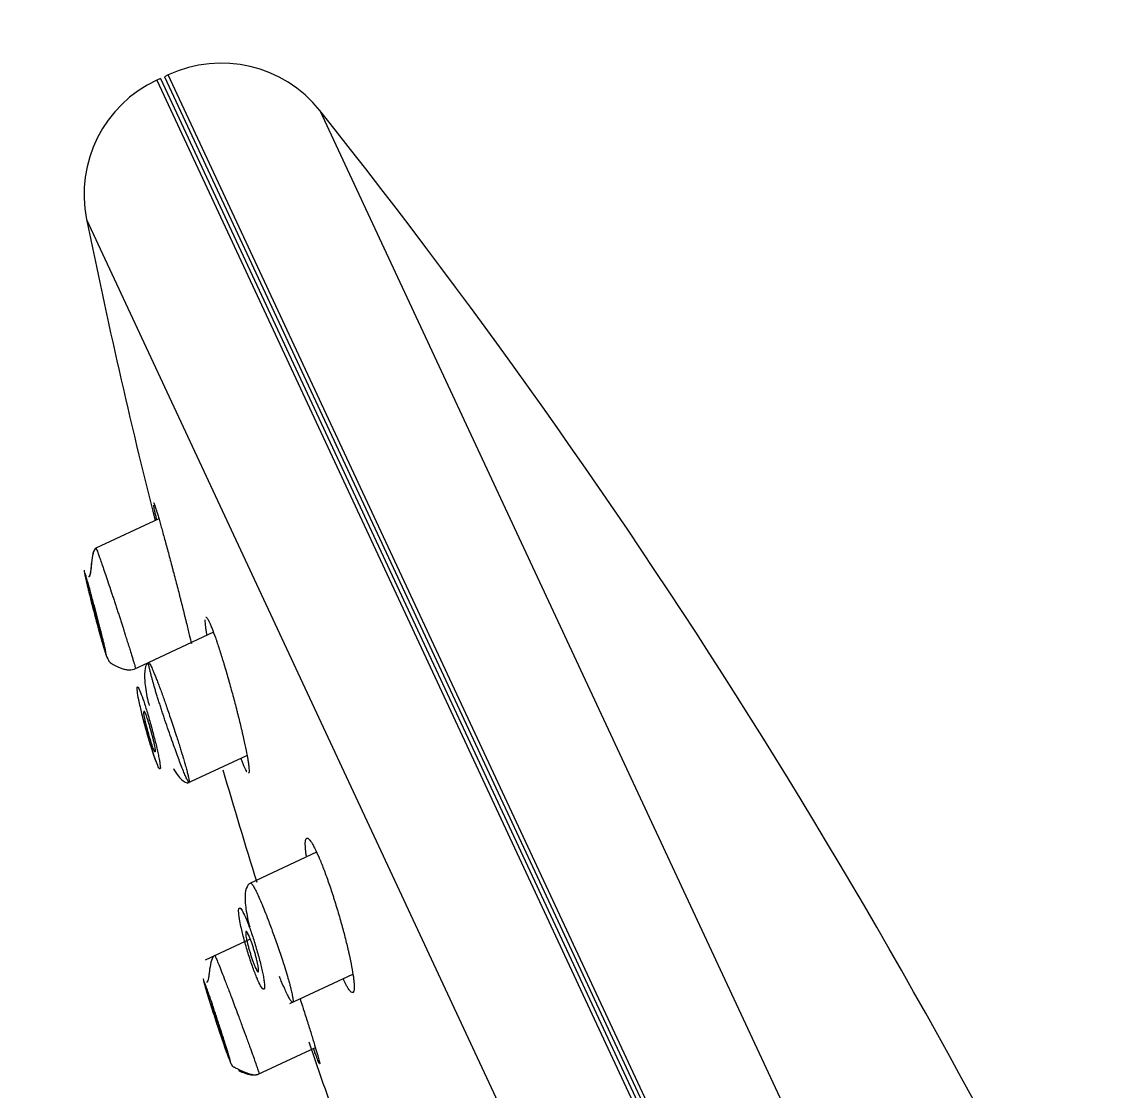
# Model space of a CAD drawing. Header units: millimetres. Extents: x 6110 to 6704, y -2661 to -1821.
# Drawn here: x 6571.03 to 6577.6, y -2162.1 to -2155.72 of the extents above; entities that cross this region are included whole.
import ezdxf

# ---------------------------------------------------------------- set-up
doc = ezdxf.new("R2010")
doc.units = ezdxf.units.MM
doc.header["$LTSCALE"] = 0.1
doc.linetypes.add('HIDDEN2', pattern=[4.7625, 3.175, -1.5875])
doc.layers.add('1', color=4, linetype='HIDDEN2', lineweight=13)
doc.layers.add('DIM', color=3, linetype='Continuous', lineweight=9)

msp = doc.modelspace()

# ---------------------------------------------------------------- hatches: boundary and pattern name
at = {"layer": 'DIM'}
h = msp.add_hatch(dxfattribs=at)
h.set_pattern_fill('ANSI31', color=2)
edge = h.paths.add_edge_path()
edge.add_line((6619.6172, -2595.9805), (6619.6172, -1962.2056))
edge.add_line((6634.6172, -1966.1101), (6619.6172, -1966.1101))
edge.add_line((6634.6172, -2610.9805), (6634.6172, -1966.1101))
edge.add_line((6634.6172, -2610.9805), (6184.4567, -2610.9805))
edge.add_line((6619.6172, -2595.9805), (6184.4567, -2595.9805))
edge.add_line((6184.4567, -2610.9805), (6184.4567, -2595.9805))

# ---------------------------------------------------------------- linework, layer by layer
at = {"layer": '1', "color": 7, "linetype": 'Continuous', "lineweight": -3}
for p, q in [((6571.8551, -2156.0578), (6571.8322, -2156.0685)), ((6571.8551, -2156.0578), (6582.61, -2179.1219)), ((6571.9006, -2156.0366), (6571.8778, -2156.0473)), ((6571.8778, -2156.0473), (6582.6344, -2179.115)), ((6583.2394, -2180.3526), (6571.9006, -2156.0366)), ((6571.8322, -2156.0685), (6582.9228, -2179.8524)), ((6572.8044, -2156.2493), (6583.9407, -2180.131)), ((6571.4142, -2156.8976), (6582.345, -2180.3388)), ((6571.8454, -2158.6829), (6571.47, -2158.8579)), ((6571.47, -2158.8579), (6571.47, -2158.858)), ((6572.1699, -2159.3587), (6571.7846, -2159.5384)), ((6571.6976, -2159.5793), (6571.7833, -2159.5394)), ((6572.0143, -2160.2588), (6572.3702, -2160.0929)), ((6572.7844, -2160.67), (6572.391, -2160.8535)), ((6572.39, -2161.1874), (6572.1207, -2161.313)), ((6572.6262, -2161.5714), (6573.0008, -2161.3967)), ((6572.434, -2161.9944), (6572.7781, -2161.8339))]:
    msp.add_line(p, q, dxfattribs=at)
for centre, radius, start, end in [((6572.2176, -2156.7163), 0.75, 38.51726, 115), ((6572.1492, -2156.7483), 0.75, 115, 191.48274), ((6541.5076, -2181.1593), 40, 25, 38.51726), ((6610.6136, -2148.9346), 40, 191.48274, 194.12135), ((6610.6136, -2148.9346), 40, 196.32572, 197.3279), ((6610.6136, -2148.9346), 40, 198.76179, 199.61316)]:
    msp.add_arc(centre, radius, start, end, dxfattribs=at)
for points, knots in [([(6571.8138, -2158.5873), (6571.814, -2158.5872), (6571.8144, -2158.5875), (6571.8153, -2158.5889), (6571.8157, -2158.5896), (6571.8165, -2158.5914), (6571.817, -2158.5925), (6571.8196, -2158.5989), (6571.8224, -2158.6069), (6571.8268, -2158.6207), (6571.8278, -2158.6236), (6571.8297, -2158.6299), (6571.8308, -2158.6332), (6571.834, -2158.6435), (6571.8385, -2158.6586), (6571.8437, -2158.6762), (6571.8477, -2158.6903), (6571.8491, -2158.6952), (6571.852, -2158.7052), (6571.8535, -2158.7104), (6571.861, -2158.7371), (6571.8675, -2158.7602), (6571.8778, -2158.7975), (6571.8813, -2158.8104), (6571.8867, -2158.8304), (6571.8886, -2158.8372), (6571.8923, -2158.8509), (6571.8941, -2158.8578), (6571.9035, -2158.8926), (6571.9112, -2158.9213), (6571.921, -2158.9584), (6571.923, -2158.9659), (6571.9269, -2158.9809), (6571.9289, -2158.9885), (6571.9349, -2159.0112), (6571.9388, -2159.0263), (6571.9506, -2159.0716), (6571.9584, -2159.1018), (6571.9681, -2159.1394), (6571.97, -2159.1469), (6571.9738, -2159.1618), (6571.9757, -2159.1692), (6571.9813, -2159.1912), (6571.9886, -2159.2199), (6571.9955, -2159.2477), (6572.0006, -2159.2681), (6572.0023, -2159.2749), (6572.0056, -2159.2882), (6572.0073, -2159.2948), (6572.0153, -2159.3274), (6572.0212, -2159.3516), (6572.0266, -2159.3741)], [0, 0, 0, 0, 0.03263, 0.03263, 0.05366, 0.05366, 0.07469, 0.07469, 0.158809, 0.158809, 0.179839, 0.179839, 0.200869, 0.200869, 0.242928, 0.284988, 0.284988, 0.306017, 0.306017, 0.327047, 0.327047, 0.411166, 0.411166, 0.453226, 0.453226, 0.474256, 0.474256, 0.495285, 0.495285, 0.579404, 0.579404, 0.600434, 0.600434, 0.621464, 0.621464, 0.663524, 0.663524, 0.747643, 0.747643, 0.768672, 0.768672, 0.789702, 0.789702, 0.831762, 0.873821, 0.873821, 0.894851, 0.894851, 0.915881, 0.915881, 1, 1, 1, 1]), ([(6571.8318, -2158.6854), (6571.831, -2158.682), (6571.8303, -2158.6787), (6571.8286, -2158.6709), (6571.8276, -2158.6665), (6571.8258, -2158.6581), (6571.8249, -2158.6541), (6571.8224, -2158.6426), (6571.8195, -2158.6286), (6571.8174, -2158.6173), (6571.816, -2158.6098), (6571.8156, -2158.6075), (6571.815, -2158.6042), (6571.8148, -2158.603), (6571.8147, -2158.6019)], [0, 0, 0, 0, 0.087444, 0.087444, 0.207896, 0.207896, 0.328349, 0.328349, 0.569253, 0.810157, 0.810157, 0.930609, 0.930609, 1, 1, 1, 1]), ([(6571.4708, -2158.8576), (6571.4634, -2158.8614), (6571.452, -2158.8806), (6571.4451, -2158.9298), (6571.4406, -2158.972), (6571.438, -2158.9945), (6571.4354, -2159.0094), (6571.4336, -2159.0166), (6571.4321, -2159.0211), (6571.4309, -2159.0237), (6571.4297, -2159.0257), (6571.4279, -2159.0277), (6571.4266, -2159.028), (6571.4257, -2159.028), (6571.4257, -2159.028)], [0, 0, 0, 0, 0.36598, 0.67048, 0.786476, 0.872954, 0.905085, 0.930657, 0.941684, 0.952108, 0.96253, 0.973579, 0.999583, 1, 1, 1, 1]), ([(6571.4708, -2158.8576), (6571.4635, -2158.8614), (6571.4522, -2158.8806), (6571.4455, -2158.9303), (6571.4412, -2158.9728), (6571.4386, -2158.9954), (6571.436, -2159.0104), (6571.4342, -2159.0176), (6571.4327, -2159.0221), (6571.4315, -2159.0248), (6571.4303, -2159.0268), (6571.4284, -2159.0287), (6571.4271, -2159.029), (6571.4263, -2159.029), (6571.4263, -2159.029)], [0, 0, 0, 0, 0.366347, 0.671374, 0.787442, 0.873897, 0.905994, 0.931506, 0.94248, 0.952828, 0.963147, 0.97407, 0.999764, 1, 1, 1, 1]), ([(6571.471, -2158.8577), (6571.4713, -2158.858), (6571.4723, -2158.86), (6571.4756, -2158.8681), (6571.4813, -2158.8835), (6571.4892, -2158.9059), (6571.4995, -2158.9352), (6571.5121, -2158.9715), (6571.5268, -2159.0144), (6571.5434, -2159.0634), (6571.5581, -2159.1073), (6571.5698, -2159.1426), (6571.5782, -2159.168), (6571.5867, -2159.1936), (6571.5952, -2159.2194), (6571.6036, -2159.2451), (6571.612, -2159.2707), (6571.6201, -2159.2961), (6571.6281, -2159.321), (6571.6351, -2159.3433), (6571.6412, -2159.363), (6571.6466, -2159.3801), (6571.6519, -2159.3969), (6571.657, -2159.4132), (6571.662, -2159.429), (6571.6669, -2159.4443), (6571.6715, -2159.459), (6571.6759, -2159.473), (6571.6801, -2159.4864), (6571.684, -2159.499), (6571.6877, -2159.5108), (6571.6899, -2159.5181), (6571.6909, -2159.5216)], [0, 0, 0, 0, 0.036717, 0.087899, 0.140741, 0.195257, 0.251458, 0.309355, 0.368959, 0.430278, 0.493321, 0.521427, 0.549539, 0.577655, 0.605776, 0.633902, 0.662033, 0.690169, 0.718311, 0.746458, 0.767078, 0.78779, 0.808593, 0.829488, 0.850475, 0.871555, 0.892728, 0.913994, 0.935354, 0.956808, 0.978357, 1, 1, 1, 1]), ([(6571.4005, -2158.9889), (6571.4002, -2158.989), (6571.3995, -2158.9913), (6571.4019, -2159.0067), (6571.409, -2159.0399), (6571.4174, -2159.0762), (6571.4284, -2159.1213), (6571.4383, -2159.1611), (6571.4446, -2159.1857), (6571.4463, -2159.1922)], [0, 0, 0, 0, 0.076488, 0.331933, 0.476914, 0.629744, 0.786357, 0.944184, 1, 1, 1, 1]), ([(6571.5252, -2159.4573), (6571.5239, -2159.4516), (6571.521, -2159.4391), (6571.5157, -2159.4168), (6571.5096, -2159.3918), (6571.5029, -2159.3645), (6571.4955, -2159.3353), (6571.4876, -2159.3046), (6571.4795, -2159.273), (6571.4711, -2159.2409), (6571.4627, -2159.209), (6571.4543, -2159.1776), (6571.4461, -2159.1475), (6571.437, -2159.1143), (6571.4274, -2159.0797), (6571.4181, -2159.0475), (6571.4106, -2159.0227), (6571.4059, -2159.0087), (6571.4033, -2159.0023), (6571.4022, -2159.0013), (6571.4023, -2159.0045), (6571.4034, -2159.0119), (6571.4056, -2159.0234), (6571.4089, -2159.0388), (6571.4132, -2159.0577), (6571.4184, -2159.0799), (6571.4244, -2159.105), (6571.4312, -2159.1324), (6571.4385, -2159.1615), (6571.4436, -2159.1819), (6571.4463, -2159.1922)], [0, 0, 0, 0, 0.033321, 0.066549, 0.100268, 0.133465, 0.166603, 0.200241, 0.233536, 0.266668, 0.30019, 0.333657, 0.366798, 0.400175, 0.450275, 0.500116, 0.55014, 0.600063, 0.633413, 0.666562, 0.700079, 0.733381, 0.766543, 0.800137, 0.833521, 0.866719, 0.900302, 0.933764, 0.966918, 1, 1, 1, 1]), ([(6571.4401, -2159.1477), (6571.4401, -2159.1477), (6571.4402, -2159.1478), (6571.4403, -2159.1479), (6571.4404, -2159.148), (6571.4406, -2159.1483), (6571.4407, -2159.1486), (6571.4413, -2159.1499), (6571.4419, -2159.1518), (6571.4433, -2159.1557), (6571.4438, -2159.1572), (6571.4448, -2159.1606), (6571.446, -2159.1644), (6571.4473, -2159.1688), (6571.4487, -2159.1735), (6571.4494, -2159.176), (6571.4518, -2159.1841), (6571.4535, -2159.19), (6571.4562, -2159.1996), (6571.4571, -2159.2029), (6571.459, -2159.2098), (6571.46, -2159.2134), (6571.4629, -2159.2242), (6571.465, -2159.2316), (6571.4681, -2159.2432), (6571.4692, -2159.2472), (6571.4713, -2159.2551), (6571.4723, -2159.2591), (6571.4755, -2159.271), (6571.4775, -2159.2789), (6571.4806, -2159.2908), (6571.4817, -2159.2948), (6571.4837, -2159.3026), (6571.4856, -2159.3102), (6571.4875, -2159.3176), (6571.4893, -2159.3249), (6571.4902, -2159.3285), (6571.4928, -2159.3389), (6571.4944, -2159.3455), (6571.4959, -2159.3515)], [0, 0, 0, 0, 0.018625, 0.018625, 0.039959, 0.039959, 0.061293, 0.061293, 0.14663, 0.14663, 0.189299, 0.189299, 0.231967, 0.274636, 0.274636, 0.317304, 0.317304, 0.402641, 0.402641, 0.44531, 0.44531, 0.487978, 0.487978, 0.573315, 0.573315, 0.615984, 0.615984, 0.658652, 0.658652, 0.743989, 0.743989, 0.786658, 0.786658, 0.829326, 0.871995, 0.871995, 0.914663, 0.914663, 1, 1, 1, 1]), ([(6571.5038, -2159.3919), (6571.5038, -2159.3917), (6571.5037, -2159.3916), (6571.5035, -2159.391), (6571.503, -2159.3897), (6571.502, -2159.3869), (6571.501, -2159.3839), (6571.5, -2159.3806), (6571.4994, -2159.3787), (6571.4975, -2159.3725), (6571.4961, -2159.3678), (6571.4937, -2159.3598), (6571.4929, -2159.3569), (6571.4912, -2159.351), (6571.4903, -2159.3479), (6571.4876, -2159.3383), (6571.4857, -2159.3315), (6571.4827, -2159.3206), (6571.4817, -2159.3169), (6571.4797, -2159.3094), (6571.4776, -2159.3018), (6571.4755, -2159.294), (6571.4734, -2159.2861), (6571.4723, -2159.2821), (6571.4692, -2159.2701), (6571.4671, -2159.2622), (6571.464, -2159.2503), (6571.463, -2159.2464), (6571.461, -2159.2386), (6571.46, -2159.2347), (6571.4571, -2159.2234), (6571.4553, -2159.2162), (6571.4527, -2159.2058), (6571.4519, -2159.2024), (6571.4503, -2159.1959), (6571.4495, -2159.1927), (6571.4474, -2159.1837), (6571.4461, -2159.1782), (6571.4444, -2159.1708), (6571.4438, -2159.1685), (6571.4429, -2159.1642), (6571.442, -2159.1603), (6571.4414, -2159.1571), (6571.441, -2159.155), (6571.4408, -2159.1543), (6571.4406, -2159.1533), (6571.4406, -2159.153), (6571.4405, -2159.1526)], [0, 0, 0, 0, 0.009292, 0.009292, 0.027439, 0.063734, 0.100029, 0.100029, 0.136324, 0.136324, 0.208913, 0.208913, 0.245208, 0.245208, 0.281503, 0.281503, 0.354093, 0.354093, 0.390388, 0.390388, 0.426682, 0.462977, 0.462977, 0.499272, 0.499272, 0.571862, 0.571862, 0.608157, 0.608157, 0.644451, 0.644451, 0.717041, 0.717041, 0.753336, 0.753336, 0.789631, 0.789631, 0.86222, 0.86222, 0.898515, 0.898515, 0.93481, 0.971105, 0.971105, 0.989252, 0.989252, 1, 1, 1, 1]), ([(6571.4463, -2159.1922), (6571.4492, -2159.2037), (6571.4567, -2159.2326), (6571.4731, -2159.2948), (6571.4936, -2159.3705), (6571.513, -2159.4386), (6571.5297, -2159.4928), (6571.5422, -2159.5249), (6571.5539, -2159.5383), (6571.5698, -2159.5487), (6571.5797, -2159.5543), (6571.5875, -2159.5585), (6571.5961, -2159.5628), (6571.6088, -2159.5686), (6571.6264, -2159.5755), (6571.6475, -2159.5811), (6571.6761, -2159.5844), (6571.6947, -2159.5809), (6571.7054, -2159.5756)], [0, 0, 0, 0, 0.049795, 0.124709, 0.260228, 0.376244, 0.475023, 0.625466, 0.722434, 0.755429, 0.769514, 0.782779, 0.795908, 0.809506, 0.839601, 0.874723, 0.914349, 1, 1, 1, 1]), ([(6571.4463, -2159.1922), (6571.4463, -2159.1923), (6571.449, -2159.2028), (6571.4545, -2159.2239), (6571.4628, -2159.256), (6571.4713, -2159.2879), (6571.4797, -2159.3192), (6571.4879, -2159.3493), (6571.4958, -2159.3778), (6571.5032, -2159.4042), (6571.5101, -2159.4279), (6571.5161, -2159.4486), (6571.5214, -2159.4659), (6571.5257, -2159.4795), (6571.5295, -2159.4905), (6571.5321, -2159.4964), (6571.5324, -2159.4931), (6571.5303, -2159.4805), (6571.5271, -2159.4659), (6571.5252, -2159.4573)], [0, 0, 0, 0, 0.000525, 0.056277, 0.111488, 0.167075, 0.222839, 0.27804, 0.333621, 0.389437, 0.444599, 0.500114, 0.555983, 0.61114, 0.666654, 0.749938, 0.833073, 0.916483, 1, 1, 1, 1]), ([(6572.1251, -2159.2693), (6572.1259, -2159.2689), (6572.1268, -2159.269), (6572.1285, -2159.2699), (6572.1293, -2159.2705), (6572.1308, -2159.2719), (6572.1316, -2159.2729), (6572.136, -2159.2784), (6572.1402, -2159.2858), (6572.1464, -2159.2988), (6572.1477, -2159.3015), (6572.1503, -2159.3074), (6572.1517, -2159.3106), (6572.1559, -2159.3205), (6572.1589, -2159.3278), (6572.1682, -2159.3514), (6572.1749, -2159.3697), (6572.184, -2159.3957), (6572.1859, -2159.4011), (6572.1896, -2159.412), (6572.1915, -2159.4176), (6572.1972, -2159.4346), (6572.2049, -2159.4582), (6572.213, -2159.4836), (6572.2192, -2159.5034), (6572.2213, -2159.5101), (6572.2255, -2159.5237), (6572.2276, -2159.5305), (6572.238, -2159.5651), (6572.2465, -2159.5936), (6572.257, -2159.6305), (6572.2592, -2159.6379), (6572.2634, -2159.6529), (6572.2655, -2159.6604), (6572.2719, -2159.6831), (6572.276, -2159.6981), (6572.2884, -2159.7433), (6572.2964, -2159.7734), (6572.3061, -2159.811), (6572.3081, -2159.8185), (6572.3119, -2159.8334), (6572.3138, -2159.8408), (6572.3193, -2159.8627), (6572.3264, -2159.8915), (6572.3331, -2159.9193), (6572.338, -2159.9397), (6572.3396, -2159.9465), (6572.3427, -2159.9599), (6572.3442, -2159.9665), (6572.3517, -2159.9991), (6572.357, -2160.0235), (6572.3617, -2160.0461)], [0, 0, 0, 0, 0.032716, 0.032716, 0.053744, 0.053744, 0.074772, 0.074772, 0.158883, 0.158883, 0.179911, 0.179911, 0.200939, 0.200939, 0.242995, 0.242995, 0.327107, 0.327107, 0.348135, 0.348135, 0.369163, 0.369163, 0.411218, 0.453274, 0.453274, 0.474302, 0.474302, 0.49533, 0.49533, 0.579442, 0.579442, 0.60047, 0.60047, 0.621498, 0.621498, 0.663553, 0.663553, 0.747665, 0.747665, 0.768693, 0.768693, 0.789721, 0.789721, 0.831777, 0.873833, 0.873833, 0.89486, 0.89486, 0.915888, 0.915888, 1, 1, 1, 1]), ([(6572.1319, -2159.3724), (6572.1313, -2159.3687), (6572.1306, -2159.3652), (6572.1293, -2159.3571), (6572.1286, -2159.3527), (6572.1272, -2159.3441), (6572.1266, -2159.34), (6572.1249, -2159.3282), (6572.123, -2159.3139), (6572.122, -2159.3021), (6572.1215, -2159.2944), (6572.1214, -2159.2919), (6572.1213, -2159.2881), (6572.1213, -2159.2866), (6572.1213, -2159.2851)], [0, 0, 0, 0, 0.090398, 0.090398, 0.208407, 0.208407, 0.326416, 0.326416, 0.562434, 0.798452, 0.798452, 0.916461, 0.916461, 1, 1, 1, 1]), ([(6571.4959, -2159.3515), (6571.4974, -2159.3576), (6571.4987, -2159.3631), (6571.5004, -2159.3704), (6571.5009, -2159.3727), (6571.5019, -2159.377), (6571.5023, -2159.379), (6571.5035, -2159.3843), (6571.504, -2159.3872), (6571.5046, -2159.3903), (6571.5047, -2159.3912), (6571.5048, -2159.3925), (6571.5049, -2159.3929), (6571.5048, -2159.3933), (6571.5048, -2159.3934), (6571.5047, -2159.3934)], [0, 0, 0, 0, 0.234116, 0.234116, 0.351175, 0.351175, 0.468233, 0.468233, 0.702349, 0.702349, 0.819407, 0.819407, 0.936465, 0.936465, 1, 1, 1, 1]), ([(6571.6909, -2159.5216), (6571.6931, -2159.5289), (6571.6971, -2159.5421), (6571.7015, -2159.5576), (6571.7044, -2159.5684), (6571.7057, -2159.5743), (6571.7057, -2159.5756), (6571.7055, -2159.5757)], [0, 0, 0, 0, 0.212352, 0.422416, 0.630222, 0.835803, 1, 1, 1, 1]), ([(6571.7848, -2159.5384), (6571.7741, -2159.5441), (6571.7592, -2159.5678), (6571.7585, -2159.6464), (6571.7696, -2159.7279), (6571.7838, -2159.7821), (6571.7877, -2159.7959)], [0, 0, 0, 0, 0.2987, 0.598656, 0.901444, 1, 1, 1, 1]), ([(6572.025, -2160.2538), (6572.025, -2160.2538), (6572.0247, -2160.2539), (6572.0233, -2160.2536), (6572.0194, -2160.2485), (6572.0116, -2160.2333), (6572.001, -2160.2098), (6571.988, -2160.1783), (6571.9736, -2160.1414), (6571.9579, -2160.0998), (6571.9412, -2160.0541), (6571.9226, -2160.0017), (6571.9024, -2159.9436), (6571.8854, -2159.8935), (6571.8723, -2159.8541), (6571.8632, -2159.8264), (6571.8543, -2159.7992), (6571.8457, -2159.7726), (6571.8374, -2159.7467), (6571.8297, -2159.7217), (6571.8224, -2159.6978), (6571.8157, -2159.6751), (6571.8096, -2159.6536), (6571.805, -2159.6364), (6571.8016, -2159.6228), (6571.7989, -2159.6124), (6571.7963, -2159.6025), (6571.794, -2159.5932), (6571.7919, -2159.5845), (6571.7899, -2159.5764), (6571.7882, -2159.569), (6571.7868, -2159.5624), (6571.7856, -2159.5564), (6571.7847, -2159.5513), (6571.784, -2159.5469), (6571.7837, -2159.5434), (6571.7837, -2159.5408), (6571.784, -2159.539), (6571.7847, -2159.5381), (6571.7854, -2159.5382), (6571.7858, -2159.5385)], [0, 0, 0, 0, 0.000152, 0.017103, 0.065934, 0.1149, 0.164019, 0.213309, 0.262784, 0.306238, 0.352542, 0.401704, 0.453729, 0.508624, 0.533231, 0.557841, 0.582454, 0.607068, 0.631685, 0.656304, 0.680925, 0.705549, 0.730174, 0.754803, 0.769174, 0.783662, 0.798267, 0.812989, 0.827829, 0.842787, 0.857864, 0.873059, 0.888374, 0.903809, 0.919364, 0.935039, 0.950835, 0.966752, 0.982791, 1, 1, 1, 1]), ([(6571.7858, -2159.5385), (6571.7861, -2159.5386), (6571.7872, -2159.5395), (6571.7898, -2159.5431), (6571.7941, -2159.5509), (6571.7995, -2159.5621), (6571.806, -2159.5766), (6571.8136, -2159.5945), (6571.8222, -2159.6156), (6571.8317, -2159.6398), (6571.8421, -2159.6668), (6571.8532, -2159.6965), (6571.8649, -2159.7285), (6571.8769, -2159.762), (6571.8894, -2159.7975), (6571.9026, -2159.8359), (6571.9172, -2159.8788), (6571.9329, -2159.9257), (6571.9474, -2159.9701), (6571.96, -2160.0092), (6571.97, -2160.0407), (6571.9785, -2160.0681), (6571.9856, -2160.0914), (6571.9915, -2160.111), (6571.9962, -2160.1271), (6571.9999, -2160.1401), (6572.0027, -2160.1501), (6572.0043, -2160.1558), (6572.005, -2160.1583)], [0, 0, 0, 0, 0.017564, 0.058705, 0.100159, 0.14193, 0.184026, 0.226451, 0.269211, 0.312311, 0.355757, 0.399555, 0.443709, 0.488223, 0.530399, 0.577053, 0.628185, 0.683796, 0.743887, 0.788036, 0.828265, 0.86457, 0.896953, 0.925412, 0.949947, 0.970556, 0.987241, 1, 1, 1, 1]), ([(6571.8455, -2160.1073), (6571.8435, -2160.0976), (6571.8413, -2160.0869), (6571.8339, -2160.0534), (6571.8279, -2160.0279), (6571.8213, -2160.0013), (6571.8212, -2160.0012), (6571.8146, -2159.9748), (6571.8072, -2159.9467), (6571.7922, -2159.8921), (6571.7843, -2159.8647), (6571.7692, -2159.8143), (6571.7617, -2159.7905), (6571.7479, -2159.7495), (6571.7415, -2159.7316), (6571.7306, -2159.7041), (6571.726, -2159.6941), (6571.7191, -2159.6833), (6571.7168, -2159.6824), (6571.7148, -2159.6901), (6571.7152, -2159.6988), (6571.7185, -2159.7243), (6571.7215, -2159.7414), (6571.7282, -2159.7746), (6571.7314, -2159.7892), (6571.7404, -2159.8286), (6571.747, -2159.8553), (6571.761, -2159.9094), (6571.7687, -2159.9375), (6571.7841, -2159.9915), (6571.792, -2160.018), (6571.807, -2160.066), (6571.8143, -2160.0881), (6571.8273, -2160.1253), (6571.8333, -2160.1409), (6571.8431, -2160.1635), (6571.847, -2160.1708), (6571.8524, -2160.176), (6571.8539, -2160.1738), (6571.8541, -2160.1604), (6571.8528, -2160.1488), (6571.849, -2160.1256), (6571.8474, -2160.1169), (6571.8455, -2160.1073)], [0, 0, 0, 0, 0.027519, 0.027519, 0.082226, 0.082226, 0.08246, 0.08246, 0.136759, 0.136759, 0.190165, 0.190165, 0.242823, 0.242823, 0.295195, 0.295195, 0.347878, 0.347878, 0.401344, 0.401344, 0.455481, 0.455481, 0.509591, 0.509591, 0.544799, 0.544799, 0.599552, 0.599552, 0.653542, 0.653542, 0.706679, 0.706679, 0.759221, 0.759221, 0.811665, 0.811665, 0.86456, 0.86456, 0.918284, 0.918284, 0.97286, 0.97286, 1, 1, 1, 1]), ([(6571.8326, -2160.1387), (6571.8304, -2160.1331), (6571.8257, -2160.1208), (6571.818, -2160.0989), (6571.8096, -2160.074), (6571.8009, -2160.0468), (6571.7919, -2160.0176), (6571.7813, -2159.9819), (6571.7692, -2159.9395), (6571.7563, -2159.8916), (6571.7484, -2159.8606), (6571.7447, -2159.8456), (6571.7447, -2159.8456)], [0, 0, 0, 0, 0.095505, 0.190217, 0.285957, 0.381338, 0.476003, 0.571652, 0.714229, 0.857175, 0.999764, 1, 1, 1, 1]), ([(6571.8175, -2160.0286), (6571.8188, -2160.0347), (6571.8199, -2160.0403), (6571.8213, -2160.0477), (6571.8217, -2160.0501), (6571.8224, -2160.0545), (6571.8227, -2160.0565), (6571.8235, -2160.0621), (6571.8238, -2160.065), (6571.8238, -2160.0684), (6571.8238, -2160.0694), (6571.8237, -2160.0709), (6571.8235, -2160.0714), (6571.8229, -2160.0725), (6571.8223, -2160.0724), (6571.8211, -2160.0711), (6571.8206, -2160.0704), (6571.8196, -2160.0688), (6571.8185, -2160.0667), (6571.8171, -2160.0639), (6571.8161, -2160.0615), (6571.8157, -2160.0607), (6571.815, -2160.0589), (6571.8146, -2160.0579), (6571.8126, -2160.053), (6571.8109, -2160.0485), (6571.808, -2160.0407), (6571.8071, -2160.0379), (6571.8051, -2160.0321), (6571.804, -2160.0291), (6571.8009, -2160.0197), (6571.7987, -2160.0129), (6571.7954, -2160.0022), (6571.7943, -2159.9985), (6571.792, -2159.9911), (6571.7897, -2159.9835), (6571.7875, -2159.9758), (6571.7852, -2159.968), (6571.7841, -2159.964), (6571.7808, -2159.952), (6571.7786, -2159.9441), (6571.7755, -2159.9323), (6571.7744, -2159.9284), (6571.7724, -2159.9206), (6571.7714, -2159.9167), (6571.7686, -2159.9054), (6571.7668, -2159.8981), (6571.7644, -2159.8877), (6571.7636, -2159.8843), (6571.7621, -2159.8777), (6571.7614, -2159.8745), (6571.7595, -2159.8654), (6571.7584, -2159.8598), (6571.757, -2159.8523), (6571.7566, -2159.8499), (6571.7559, -2159.8456), (6571.7553, -2159.8415), (6571.7549, -2159.8382), (6571.7547, -2159.8354), (6571.7546, -2159.8342), (6571.7546, -2159.8332)], [0, 0, 0, 0, 0.052819, 0.052819, 0.079229, 0.079229, 0.105638, 0.105638, 0.158458, 0.158458, 0.184867, 0.184867, 0.211277, 0.211277, 0.264096, 0.264096, 0.290505, 0.290505, 0.316915, 0.343325, 0.343325, 0.356529, 0.356529, 0.369734, 0.369734, 0.422553, 0.422553, 0.448963, 0.448963, 0.475373, 0.475373, 0.528192, 0.528192, 0.554601, 0.554601, 0.581011, 0.607421, 0.607421, 0.63383, 0.63383, 0.686649, 0.686649, 0.713059, 0.713059, 0.739468, 0.739468, 0.792288, 0.792288, 0.818697, 0.818697, 0.845107, 0.845107, 0.897926, 0.897926, 0.924336, 0.924336, 0.950745, 0.977155, 0.977155, 1, 1, 1, 1]), ([(6571.7555, -2159.8278), (6571.7556, -2159.8278), (6571.7557, -2159.8277), (6571.756, -2159.8278), (6571.7561, -2159.8278), (6571.7565, -2159.8281), (6571.7567, -2159.8282), (6571.7577, -2159.8293), (6571.7587, -2159.831), (6571.7603, -2159.834), (6571.7606, -2159.8347), (6571.7613, -2159.8361), (6571.7616, -2159.8369), (6571.7627, -2159.8393), (6571.7634, -2159.841), (6571.7658, -2159.8469), (6571.7675, -2159.8514), (6571.7703, -2159.8593), (6571.7713, -2159.862), (6571.7733, -2159.8678), (6571.7753, -2159.8738), (6571.7774, -2159.8803), (6571.7796, -2159.8871), (6571.7807, -2159.8906), (6571.784, -2159.9013), (6571.7863, -2159.9087), (6571.7897, -2159.9202), (6571.7908, -2159.9242), (6571.7931, -2159.932), (6571.7942, -2159.936), (6571.7975, -2159.9479), (6571.7997, -2159.9558), (6571.8028, -2159.9677), (6571.8039, -2159.9716), (6571.8059, -2159.9794), (6571.8078, -2159.9871), (6571.8096, -2159.9945), (6571.8114, -2160.0018), (6571.8123, -2160.0054), (6571.8147, -2160.0159), (6571.8162, -2160.0224), (6571.8175, -2160.0286)], [0, 0, 0, 0, 0.016814, 0.016814, 0.038188, 0.038188, 0.059562, 0.059562, 0.145056, 0.145056, 0.16643, 0.16643, 0.187803, 0.187803, 0.23055, 0.23055, 0.316045, 0.316045, 0.358792, 0.358792, 0.401539, 0.444286, 0.444286, 0.487034, 0.487034, 0.572528, 0.572528, 0.615275, 0.615275, 0.658022, 0.658022, 0.743517, 0.743517, 0.786264, 0.786264, 0.829011, 0.871758, 0.871758, 0.914506, 0.914506, 1, 1, 1, 1]), ([(6572.3617, -2160.0461), (6572.3664, -2160.0688), (6572.3703, -2160.089), (6572.375, -2160.1161), (6572.3764, -2160.1245), (6572.3782, -2160.1363), (6572.3788, -2160.1401), (6572.3798, -2160.1473), (6572.3803, -2160.1508), (6572.3822, -2160.1671), (6572.383, -2160.1774), (6572.3829, -2160.1867), (6572.3828, -2160.1884), (6572.3826, -2160.1914), (6572.3824, -2160.1928), (6572.3817, -2160.1962), (6572.381, -2160.1977), (6572.3799, -2160.1986), (6572.3797, -2160.1987), (6572.3795, -2160.1988)], [0, 0, 0, 0, 0.243961, 0.243961, 0.365942, 0.365942, 0.426933, 0.426933, 0.487923, 0.487923, 0.731884, 0.731884, 0.792875, 0.792875, 0.853865, 0.853865, 0.975846, 0.975846, 1, 1, 1, 1]), ([(6572.3704, -2160.1914), (6572.3701, -2160.191), (6572.3698, -2160.1905), (6572.3686, -2160.1885), (6572.3676, -2160.1869), (6572.3644, -2160.1812), (6572.3598, -2160.1723), (6572.3546, -2160.1606), (6572.3504, -2160.1507), (6572.3489, -2160.1473), (6572.3459, -2160.14), (6572.3444, -2160.1361), (6572.3405, -2160.1263), (6572.3381, -2160.1202), (6572.3357, -2160.1138)], [0, 0, 0, 0, 0.034908, 0.034908, 0.148959, 0.148959, 0.37706, 0.605162, 0.605162, 0.719212, 0.719212, 0.833263, 0.833263, 1, 1, 1, 1]), ([(6571.9317, -2160.1704), (6571.9366, -2160.1791), (6571.952, -2160.2047), (6571.9766, -2160.2347), (6572.0037, -2160.2556), (6572.0184, -2160.2564), (6572.0249, -2160.2536)], [0, 0, 0, 0, 0.130278, 0.41643, 0.706819, 1, 1, 1, 1]), ([(6572.005, -2160.1583), (6572.0065, -2160.1637), (6572.0094, -2160.1741), (6572.0132, -2160.1883), (6572.0165, -2160.201), (6572.0193, -2160.2123), (6572.0216, -2160.2222), (6572.0234, -2160.2306), (6572.0248, -2160.2377), (6572.0257, -2160.2434), (6572.0261, -2160.2479), (6572.0261, -2160.2511), (6572.0258, -2160.2531), (6572.0253, -2160.2537), (6572.025, -2160.2538)], [0, 0, 0, 0, 0.09143, 0.181392, 0.269888, 0.356919, 0.442487, 0.526595, 0.609245, 0.690438, 0.770177, 0.848466, 0.925305, 1, 1, 1, 1]), ([(6572.7246, -2160.6936), (6572.7239, -2160.6894), (6572.7234, -2160.6853), (6572.7222, -2160.6767), (6572.7216, -2160.6722), (6572.7206, -2160.6637), (6572.7202, -2160.6595), (6572.719, -2160.6477), (6572.718, -2160.6332), (6572.7178, -2160.6212), (6572.7181, -2160.6133), (6572.7182, -2160.6108), (6572.7186, -2160.6061), (6572.7188, -2160.604), (6572.7204, -2160.5941), (6572.7226, -2160.5892), (6572.7272, -2160.5862), (6572.7289, -2160.5859), (6572.7319, -2160.5866), (6572.733, -2160.587), (6572.7352, -2160.5882), (6572.7363, -2160.589), (6572.7424, -2160.594), (6572.7479, -2160.6008), (6572.7558, -2160.613), (6572.7575, -2160.6156), (6572.7608, -2160.6212), (6572.7626, -2160.6242), (6572.7679, -2160.6337), (6572.7715, -2160.6407), (6572.7829, -2160.6635), (6572.7911, -2160.6812), (6572.8019, -2160.7065), (6572.8041, -2160.7117), (6572.8085, -2160.7224), (6572.8108, -2160.7279), (6572.8175, -2160.7446), (6572.8266, -2160.7677), (6572.8359, -2160.7927), (6572.843, -2160.8121), (6572.8454, -2160.8187), (6572.8502, -2160.8321), (6572.8526, -2160.8389), (6572.8645, -2160.8731), (6572.8739, -2160.9014), (6572.8857, -2160.9378), (6572.888, -2160.9452), (6572.8927, -2160.96), (6572.8951, -2160.9675), (6572.902, -2160.99), (6572.9066, -2161.005), (6572.92, -2161.0499), (6572.9285, -2161.0799), (6572.9388, -2161.1172), (6572.9408, -2161.1247), (6572.9448, -2161.1395), (6572.9468, -2161.1468), (6572.9525, -2161.1687), (6572.9599, -2161.1974), (6572.9667, -2161.225), (6572.9715, -2161.2454), (6572.9731, -2161.2521), (6572.9761, -2161.2655), (6572.9776, -2161.2721), (6572.9849, -2161.3046), (6572.9899, -2161.329), (6572.9942, -2161.3516)], [0, 0, 0, 0, 0.01439, 0.01439, 0.030817, 0.030817, 0.047244, 0.047244, 0.080097, 0.112951, 0.112951, 0.129378, 0.129378, 0.145805, 0.145805, 0.211512, 0.211512, 0.244366, 0.244366, 0.260792, 0.260792, 0.277219, 0.277219, 0.342927, 0.342927, 0.359353, 0.359353, 0.37578, 0.37578, 0.408634, 0.408634, 0.474341, 0.474341, 0.490768, 0.490768, 0.507195, 0.507195, 0.540049, 0.572902, 0.572902, 0.589329, 0.589329, 0.605756, 0.605756, 0.671463, 0.671463, 0.68789, 0.68789, 0.704317, 0.704317, 0.737171, 0.737171, 0.802878, 0.802878, 0.819305, 0.819305, 0.835732, 0.835732, 0.868585, 0.901439, 0.901439, 0.917866, 0.917866, 0.934293, 0.934293, 1, 1, 1, 1]), ([(6572.3913, -2160.8534), (6572.3798, -2160.8595), (6572.3626, -2160.8818), (6572.3558, -2160.9489), (6572.3666, -2161.0321), (6572.3806, -2161.092), (6572.3868, -2161.1153)], [0, 0, 0, 0, 0.26215, 0.536613, 0.82491, 1, 1, 1, 1]), ([(6572.3932, -2160.8533), (6572.3944, -2160.8538), (6572.3982, -2160.8567), (6572.4068, -2160.8691), (6572.42, -2160.8934), (6572.4361, -2160.9271), (6572.4547, -2160.9691), (6572.475, -2161.018), (6572.4939, -2161.0659), (6572.5106, -2161.1101), (6572.5253, -2161.15), (6572.5407, -2161.1928), (6572.5564, -2161.238), (6572.5721, -2161.2844), (6572.5883, -2161.334), (6572.6039, -2161.3838), (6572.6163, -2161.4259), (6572.6237, -2161.4527), (6572.6268, -2161.4645), (6572.6277, -2161.4678)], [0, 0, 0, 0, 0.046829, 0.120612, 0.194124, 0.267394, 0.34045, 0.413324, 0.486044, 0.532211, 0.580972, 0.632332, 0.686294, 0.742863, 0.80035, 0.87121, 0.939561, 0.982504, 1, 1, 1, 1]), ([(6572.4692, -2161.4188), (6572.4675, -2161.409), (6572.4654, -2161.3982), (6572.4584, -2161.3646), (6572.4524, -2161.3394), (6572.4456, -2161.3132), (6572.4456, -2161.3131), (6572.4389, -2161.2871), (6572.4312, -2161.2596), (6572.4151, -2161.2059), (6572.4065, -2161.179), (6572.3896, -2161.1294), (6572.381, -2161.1059), (6572.365, -2161.0654), (6572.3573, -2161.0478), (6572.3437, -2161.0207), (6572.3377, -2161.0109), (6572.3283, -2161.0006), (6572.3247, -2161.0001), (6572.3207, -2161.0085), (6572.3201, -2161.0175), (6572.322, -2161.0437), (6572.3245, -2161.0611), (6572.3307, -2161.0944), (6572.3337, -2161.1087), (6572.3425, -2161.1474), (6572.3491, -2161.1737), (6572.3637, -2161.2269), (6572.3718, -2161.2545), (6572.3885, -2161.3075), (6572.3972, -2161.3336), (6572.4141, -2161.3809), (6572.4226, -2161.4027), (6572.4381, -2161.4395), (6572.4454, -2161.4549), (6572.4577, -2161.4771), (6572.463, -2161.4841), (6572.4708, -2161.4887), (6572.4734, -2161.4862), (6572.4755, -2161.4721), (6572.475, -2161.4602), (6572.4721, -2161.4369), (6572.4708, -2161.4282), (6572.4692, -2161.4188)], [0, 0, 0, 0, 0.027982, 0.027982, 0.082288, 0.082288, 0.082473, 0.082473, 0.136101, 0.136101, 0.18891, 0.18891, 0.241297, 0.241297, 0.293846, 0.293846, 0.347088, 0.347088, 0.401249, 0.401249, 0.455962, 0.455962, 0.510656, 0.510656, 0.545129, 0.545129, 0.599332, 0.599332, 0.65267, 0.65267, 0.70532, 0.70532, 0.757735, 0.757735, 0.810471, 0.810471, 0.86397, 0.86397, 0.918354, 0.918354, 0.973343, 0.973343, 1, 1, 1, 1]), ([(6572.4349, -2161.339), (6572.4361, -2161.3451), (6572.4371, -2161.3507), (6572.4382, -2161.3582), (6572.4386, -2161.3605), (6572.4391, -2161.365), (6572.4393, -2161.367), (6572.4398, -2161.3727), (6572.4398, -2161.3757), (6572.4395, -2161.3793), (6572.4394, -2161.3803), (6572.4389, -2161.3819), (6572.4386, -2161.3825), (6572.4376, -2161.3837), (6572.4367, -2161.3838), (6572.435, -2161.3827), (6572.4343, -2161.3821), (6572.433, -2161.3806), (6572.4315, -2161.3787), (6572.4298, -2161.3761), (6572.4281, -2161.3731), (6572.4271, -2161.3714), (6572.4242, -2161.3658), (6572.4221, -2161.3614), (6572.4188, -2161.3538), (6572.4177, -2161.3512), (6572.4159, -2161.3469), (6572.4153, -2161.3454), (6572.4141, -2161.3425), (6572.4135, -2161.341), (6572.4105, -2161.3333), (6572.408, -2161.3267), (6572.4042, -2161.3161), (6572.4029, -2161.3125), (6572.4004, -2161.3051), (6572.3991, -2161.3014), (6572.3954, -2161.29), (6572.3929, -2161.2823), (6572.388, -2161.2664), (6572.3856, -2161.2585), (6572.3823, -2161.2468), (6572.3812, -2161.2429), (6572.3791, -2161.2351), (6572.3781, -2161.2313), (6572.3751, -2161.2199), (6572.3734, -2161.2127), (6572.3709, -2161.2023), (6572.3702, -2161.1989), (6572.3687, -2161.1923), (6572.3681, -2161.1891), (6572.3663, -2161.18), (6572.3653, -2161.1745), (6572.3641, -2161.1669), (6572.3638, -2161.1645), (6572.3633, -2161.1601), (6572.3628, -2161.156), (6572.3627, -2161.1526), (6572.3626, -2161.1495), (6572.3627, -2161.1481), (6572.363, -2161.1445), (6572.3634, -2161.143), (6572.3644, -2161.1417), (6572.3649, -2161.1415), (6572.3658, -2161.1414), (6572.3663, -2161.1416), (6572.368, -2161.1426), (6572.3694, -2161.1441), (6572.3718, -2161.1475), (6572.3726, -2161.1488), (6572.3744, -2161.1519), (6572.3753, -2161.1536), (6572.3782, -2161.1591), (6572.3803, -2161.1635), (6572.3831, -2161.1699), (6572.3837, -2161.1712), (6572.3848, -2161.1739), (6572.3865, -2161.178), (6572.3895, -2161.1853), (6572.392, -2161.1917), (6572.3944, -2161.1983), (6572.3957, -2161.2018), (6572.3995, -2161.2124), (6572.402, -2161.2197), (6572.4058, -2161.2311), (6572.407, -2161.2349), (6572.4095, -2161.2428), (6572.4107, -2161.2467), (6572.4144, -2161.2585), (6572.4167, -2161.2663), (6572.42, -2161.2782), (6572.4211, -2161.2821), (6572.4232, -2161.2899), (6572.4253, -2161.2975), (6572.4271, -2161.3049), (6572.4289, -2161.3121), (6572.4298, -2161.3157), (6572.4322, -2161.3262), (6572.4336, -2161.3328), (6572.4349, -2161.339)], [0, 0, 0, 0, 0.03125, 0.03125, 0.046875, 0.046875, 0.0625, 0.0625, 0.09375, 0.09375, 0.109375, 0.109375, 0.125, 0.125, 0.15625, 0.15625, 0.171875, 0.171875, 0.1875, 0.203125, 0.203125, 0.21875, 0.21875, 0.25, 0.25, 0.265625, 0.265625, 0.273438, 0.273438, 0.28125, 0.28125, 0.3125, 0.3125, 0.328125, 0.328125, 0.34375, 0.34375, 0.375, 0.375, 0.40625, 0.40625, 0.421875, 0.421875, 0.4375, 0.4375, 0.46875, 0.46875, 0.484375, 0.484375, 0.5, 0.5, 0.53125, 0.53125, 0.546875, 0.546875, 0.5625, 0.578125, 0.578125, 0.59375, 0.59375, 0.625, 0.625, 0.640625, 0.640625, 0.65625, 0.65625, 0.6875, 0.6875, 0.703125, 0.703125, 0.71875, 0.71875, 0.75, 0.75, 0.757813, 0.757813, 0.765625, 0.78125, 0.796875, 0.796875, 0.8125, 0.8125, 0.84375, 0.84375, 0.859375, 0.859375, 0.875, 0.875, 0.90625, 0.90625, 0.921875, 0.921875, 0.9375, 0.953125, 0.953125, 0.96875, 0.96875, 1, 1, 1, 1]), ([(6572.179, -2161.2858), (6572.1709, -2161.2897), (6572.1582, -2161.3078), (6572.1497, -2161.3524), (6572.1448, -2161.3913), (6572.1421, -2161.4122), (6572.1397, -2161.4262), (6572.138, -2161.433), (6572.1366, -2161.4373), (6572.1351, -2161.4408), (6572.133, -2161.444), (6572.1311, -2161.4449), (6572.1299, -2161.445), (6572.1295, -2161.4451)], [0, 0, 0, 0, 0.356495, 0.653415, 0.765921, 0.849685, 0.881216, 0.907174, 0.918924, 0.930459, 0.95498, 0.984813, 1, 1, 1, 1]), ([(6572.179, -2161.2858), (6572.1793, -2161.2857), (6572.1815, -2161.2894), (6572.1891, -2161.3072), (6572.2016, -2161.338), (6572.2189, -2161.3815), (6572.2405, -2161.437), (6572.2614, -2161.4916), (6572.2804, -2161.5418), (6572.2977, -2161.588), (6572.3191, -2161.645), (6572.3397, -2161.7005), (6572.3576, -2161.7487), (6572.3712, -2161.7858), (6572.3829, -2161.818), (6572.3929, -2161.8456), (6572.4013, -2161.8689), (6572.4062, -2161.8826), (6572.4084, -2161.8887)], [0, 0, 0, 0, 0.076485, 0.156059, 0.238127, 0.322705, 0.409807, 0.499446, 0.544494, 0.601191, 0.669528, 0.749492, 0.801317, 0.849113, 0.89288, 0.932618, 0.968324, 1, 1, 1, 1]), ([(6572.9942, -2161.3516), (6572.9985, -2161.3742), (6573.0018, -2161.3945), (6573.0056, -2161.4216), (6573.0066, -2161.4301), (6573.0079, -2161.442), (6573.0082, -2161.4458), (6573.0088, -2161.4532), (6573.0091, -2161.4566), (6573.01, -2161.4732), (6573.0098, -2161.4837), (6573.0081, -2161.4954), (6573.0073, -2161.4985), (6573.0052, -2161.5035), (6573.0039, -2161.5052), (6572.9995, -2161.5081), (6572.9957, -2161.5071), (6572.9898, -2161.5021), (6572.9886, -2161.5009), (6572.986, -2161.4982), (6572.9846, -2161.4966), (6572.9805, -2161.4914), (6572.9746, -2161.483), (6572.968, -2161.4718), (6572.9628, -2161.4624), (6572.9601, -2161.4574), (6572.9573, -2161.452), (6572.9554, -2161.4484), (6572.9545, -2161.4465), (6572.9508, -2161.439), (6572.9479, -2161.4332), (6572.9451, -2161.427)], [0, 0, 0, 0, 0.135888, 0.135888, 0.203832, 0.203832, 0.237804, 0.237804, 0.271776, 0.271776, 0.407664, 0.407664, 0.475608, 0.475608, 0.543552, 0.543552, 0.67944, 0.67944, 0.713412, 0.713412, 0.747384, 0.747384, 0.815328, 0.883272, 0.883272, 0.917244, 0.93423, 0.93423, 0.951216, 0.951216, 1, 1, 1, 1]), ([(6572.1103, -2161.4246), (6572.1096, -2161.4249), (6572.1096, -2161.43), (6572.1163, -2161.4569), (6572.1272, -2161.4934), (6572.1336, -2161.5143)], [0, 0, 0, 0, 0.261968, 0.650361, 1, 1, 1, 1]), ([(6572.1102, -2161.4249), (6572.1098, -2161.4251), (6572.1093, -2161.4277), (6572.113, -2161.4438), (6572.1221, -2161.4765), (6572.1327, -2161.512), (6572.1446, -2161.5507), (6572.1533, -2161.5779), (6572.1568, -2161.589)], [0, 0, 0, 0, 0.099215, 0.382249, 0.542904, 0.712295, 0.887408, 1, 1, 1, 1]), ([(6572.252, -2161.8472), (6572.2498, -2161.8399), (6572.245, -2161.8243), (6572.2368, -2161.7982), (6572.2279, -2161.77), (6572.2184, -2161.7404), (6572.2084, -2161.7098), (6572.1982, -2161.6785), (6572.1879, -2161.6472), (6572.1776, -2161.6164), (6572.1659, -2161.5817), (6572.1532, -2161.5444), (6572.1404, -2161.5077), (6572.1295, -2161.4773), (6572.122, -2161.4573), (6572.1172, -2161.4452), (6572.1143, -2161.4389), (6572.1128, -2161.4368), (6572.1126, -2161.4387), (6572.1137, -2161.4448), (6572.1163, -2161.4549), (6572.12, -2161.4687), (6572.1251, -2161.4862), (6572.1297, -2161.5018), (6572.1326, -2161.5113), (6572.1332, -2161.5133)], [0, 0, 0, 0, 0.041175, 0.082239, 0.1239, 0.164991, 0.205951, 0.247479, 0.288748, 0.329711, 0.371071, 0.432933, 0.494606, 0.556451, 0.618161, 0.659435, 0.700429, 0.741816, 0.783002, 0.823982, 0.865439, 0.906709, 0.947709, 0.989137, 1, 1, 1, 1]), ([(6572.6424, -2161.5638), (6572.6423, -2161.5638), (6572.6418, -2161.564), (6572.6396, -2161.5639), (6572.6342, -2161.5589), (6572.6244, -2161.5437), (6572.612, -2161.5203), (6572.5974, -2161.4896), (6572.5827, -2161.4564), (6572.5713, -2161.4292), (6572.5656, -2161.4153), (6572.564, -2161.4114)], [0, 0, 0, 0, 0.006978, 0.061577, 0.223427, 0.383545, 0.541984, 0.698794, 0.85403, 0.958953, 1, 1, 1, 1]), ([(6572.1332, -2161.5133), (6572.1349, -2161.519), (6572.1391, -2161.5328), (6572.1465, -2161.5566), (6572.1554, -2161.5848), (6572.1649, -2161.6144), (6572.1749, -2161.6451), (6572.1851, -2161.6763), (6572.1955, -2161.7076), (6572.2058, -2161.7384), (6572.2159, -2161.7681), (6572.2256, -2161.7964), (6572.2347, -2161.8226), (6572.2431, -2161.8463), (6572.2507, -2161.8673), (6572.2572, -2161.885), (6572.2635, -2161.9013), (6572.2687, -2161.9139), (6572.2714, -2161.9186), (6572.2712, -2161.9143), (6572.2681, -2161.902), (6572.2636, -2161.8859), (6572.2585, -2161.8685), (6572.2543, -2161.8547), (6572.252, -2161.8472)], [0, 0, 0, 0, 0.031216, 0.073174, 0.115493, 0.157823, 0.199707, 0.241857, 0.284153, 0.326026, 0.368197, 0.410489, 0.452336, 0.494493, 0.536831, 0.578668, 0.620802, 0.684013, 0.747033, 0.810138, 0.873289, 0.915567, 0.95755, 1, 1, 1, 1]), ([(6572.1336, -2161.5143), (6572.135, -2161.5191), (6572.14, -2161.5361), (6572.1528, -2161.5765), (6572.1692, -2161.6279), (6572.1871, -2161.6824), (6572.2098, -2161.7506), (6572.2348, -2161.8235), (6572.2568, -2161.8846), (6572.2736, -2161.9276), (6572.2845, -2161.9473), (6572.2932, -2161.9506), (6572.3087, -2161.9574), (6572.3184, -2161.9622), (6572.3262, -2161.9661), (6572.3347, -2161.9703), (6572.3475, -2161.9767), (6572.365, -2161.9845), (6572.3858, -2161.9918), (6572.4142, -2161.9977), (6572.4322, -2161.9954), (6572.4423, -2161.9905)], [0, 0, 0, 0, 0.026868, 0.089114, 0.152179, 0.215112, 0.276758, 0.389037, 0.484816, 0.565767, 0.686796, 0.760551, 0.784033, 0.794043, 0.803795, 0.813987, 0.825148, 0.851359, 0.883172, 0.9197, 1, 1, 1, 1]), ([(6572.6277, -2161.4678), (6572.6293, -2161.474), (6572.6324, -2161.4858), (6572.6362, -2161.5016), (6572.6393, -2161.5155), (6572.6417, -2161.5273), (6572.6434, -2161.5374), (6572.6445, -2161.5456), (6572.645, -2161.5522), (6572.645, -2161.5572), (6572.6445, -2161.5608), (6572.6436, -2161.5629), (6572.6428, -2161.5636), (6572.6424, -2161.5638)], [0, 0, 0, 0, 0.106209, 0.209528, 0.309957, 0.407498, 0.502152, 0.593919, 0.682802, 0.768801, 0.85192, 0.932158, 1, 1, 1, 1]), ([(6572.1565, -2161.5721), (6572.1566, -2161.5721), (6572.1568, -2161.5722), (6572.1571, -2161.5726), (6572.1572, -2161.5728), (6572.1574, -2161.5733), (6572.1576, -2161.5736), (6572.1584, -2161.5754), (6572.1593, -2161.5775), (6572.161, -2161.5818), (6572.1616, -2161.5835), (6572.163, -2161.5871), (6572.1637, -2161.589), (6572.1661, -2161.5954), (6572.1678, -2161.6002), (6572.1717, -2161.6112), (6572.1738, -2161.6172), (6572.1772, -2161.6268), (6572.1783, -2161.6301), (6572.1807, -2161.637), (6572.1819, -2161.6405), (6572.1855, -2161.6513), (6572.188, -2161.6587), (6572.1919, -2161.6701), (6572.1931, -2161.674), (6572.1957, -2161.6818), (6572.197, -2161.6857), (6572.2009, -2161.6974), (6572.2034, -2161.7051), (6572.2072, -2161.7167), (6572.2084, -2161.7205), (6572.2108, -2161.728), (6572.2132, -2161.7354), (6572.2155, -2161.7424), (6572.2177, -2161.7494), (6572.2187, -2161.7528), (6572.2219, -2161.7627), (6572.2238, -2161.7689), (6572.2255, -2161.7746)], [0, 0, 0, 0, 0.037956, 0.037956, 0.05887, 0.05887, 0.079784, 0.079784, 0.16344, 0.16344, 0.205268, 0.205268, 0.247096, 0.247096, 0.330752, 0.330752, 0.414408, 0.414408, 0.456236, 0.456236, 0.498064, 0.498064, 0.58172, 0.58172, 0.623548, 0.623548, 0.665376, 0.665376, 0.749032, 0.749032, 0.79086, 0.79086, 0.832688, 0.874516, 0.874516, 0.916344, 0.916344, 1, 1, 1, 1]), ([(6572.234, -2161.8086), (6572.2339, -2161.8084), (6572.2338, -2161.8082), (6572.2335, -2161.8076), (6572.2329, -2161.8061), (6572.2316, -2161.803), (6572.2303, -2161.7998), (6572.229, -2161.7962), (6572.2282, -2161.7942), (6572.2259, -2161.7878), (6572.2241, -2161.7829), (6572.2212, -2161.7748), (6572.2202, -2161.7719), (6572.2181, -2161.7659), (6572.217, -2161.7628), (6572.2136, -2161.7531), (6572.2113, -2161.7463), (6572.2076, -2161.7356), (6572.2063, -2161.7319), (6572.2038, -2161.7244), (6572.2025, -2161.7206), (6572.1987, -2161.7093), (6572.1961, -2161.7015), (6572.1909, -2161.6858), (6572.1884, -2161.678), (6572.1847, -2161.6666), (6572.1834, -2161.6628), (6572.181, -2161.6553), (6572.1798, -2161.6515), (6572.1763, -2161.6406), (6572.1741, -2161.6337), (6572.1711, -2161.6239), (6572.1701, -2161.6207), (6572.1682, -2161.6145), (6572.1673, -2161.6116), (6572.1647, -2161.6031), (6572.1632, -2161.5981), (6572.1612, -2161.5913), (6572.1606, -2161.5892), (6572.1595, -2161.5854), (6572.1586, -2161.5819), (6572.1578, -2161.5792), (6572.1573, -2161.577), (6572.1571, -2161.5761), (6572.1569, -2161.5754)], [0, 0, 0, 0, 0.007808, 0.007808, 0.025978, 0.062318, 0.098657, 0.098657, 0.134997, 0.134997, 0.207676, 0.207676, 0.244016, 0.244016, 0.280356, 0.280356, 0.353035, 0.353035, 0.389375, 0.389375, 0.425714, 0.425714, 0.498394, 0.498394, 0.571073, 0.571073, 0.607413, 0.607413, 0.643752, 0.643752, 0.716432, 0.716432, 0.752772, 0.752772, 0.789111, 0.789111, 0.861791, 0.861791, 0.89813, 0.89813, 0.93447, 0.97081, 0.97081, 1, 1, 1, 1]), ([(6572.6862, -2161.5416), (6572.687, -2161.5438), (6572.6877, -2161.546), (6572.6908, -2161.5556), (6572.6931, -2161.5629), (6572.6979, -2161.5776), (6572.7002, -2161.5848), (6572.7071, -2161.6063), (6572.7162, -2161.6345), (6572.7248, -2161.6617), (6572.7312, -2161.6817), (6572.7333, -2161.6883), (6572.7374, -2161.7014), (6572.7394, -2161.7079), (6572.7495, -2161.7398), (6572.7569, -2161.7636), (6572.7637, -2161.7856)], [0, 0, 0, 0, 0.024391, 0.024391, 0.105692, 0.105692, 0.186992, 0.186992, 0.349594, 0.512195, 0.512195, 0.593496, 0.593496, 0.674797, 0.674797, 1, 1, 1, 1]), ([(6572.2255, -2161.7746), (6572.2272, -2161.7802), (6572.2288, -2161.7853), (6572.2307, -2161.792), (6572.2313, -2161.794), (6572.2324, -2161.7979), (6572.2329, -2161.7996), (6572.2342, -2161.8043), (6572.2348, -2161.8067), (6572.2353, -2161.8092), (6572.2355, -2161.8099), (6572.2356, -2161.8108), (6572.2355, -2161.8111), (6572.2355, -2161.8111), (6572.2355, -2161.8111), (6572.2355, -2161.8111)], [0, 0, 0, 0, 0.247865, 0.247865, 0.371798, 0.371798, 0.49573, 0.49573, 0.743596, 0.743596, 0.867528, 0.867528, 0.991461, 0.991461, 1, 1, 1, 1]), ([(6572.7637, -2161.7856), (6572.7705, -2161.8077), (6572.7764, -2161.8274), (6572.7842, -2161.8536), (6572.7866, -2161.8617), (6572.7899, -2161.8731), (6572.791, -2161.8767), (6572.7929, -2161.8837), (6572.7939, -2161.887), (6572.7982, -2161.9026), (6572.8008, -2161.9124), (6572.8028, -2161.9211), (6572.8032, -2161.9227), (6572.8037, -2161.9255), (6572.804, -2161.9268), (6572.8044, -2161.9299), (6572.8045, -2161.9312), (6572.804, -2161.933), (6572.8027, -2161.9313), (6572.7998, -2161.9255), (6572.7992, -2161.9241), (6572.7978, -2161.9211), (6572.7971, -2161.9194), (6572.7946, -2161.9137), (6572.791, -2161.9048), (6572.7864, -2161.8932), (6572.7827, -2161.8835), (6572.7813, -2161.8801), (6572.7786, -2161.8729), (6572.7772, -2161.8691), (6572.7732, -2161.8585), (6572.7706, -2161.8515), (6572.7679, -2161.844)], [0, 0, 0, 0, 0.134662, 0.134662, 0.201993, 0.201993, 0.235659, 0.235659, 0.269324, 0.269324, 0.403986, 0.403986, 0.437652, 0.437652, 0.471318, 0.471318, 0.538649, 0.538649, 0.673311, 0.673311, 0.706976, 0.706976, 0.740642, 0.740642, 0.807973, 0.875304, 0.875304, 0.908969, 0.908969, 0.942635, 0.942635, 1, 1, 1, 1]), ([(6572.4084, -2161.8887), (6572.4137, -2161.9038), (6572.4234, -2161.9309), (6572.4342, -2161.9618), (6572.4409, -2161.9821), (6572.443, -2161.9899), (6572.4427, -2161.9905), (6572.4424, -2161.9903)], [0, 0, 0, 0, 0.226385, 0.450358, 0.671948, 0.891186, 1, 1, 1, 1]), ([(6572.319, -2161.9698), (6572.3194, -2161.97), (6572.3219, -2161.9713), (6572.3276, -2161.974), (6572.3359, -2161.9779), (6572.3485, -2161.9833), (6572.3657, -2161.9898), (6572.3861, -2161.9953), (6572.414, -2161.9987), (6572.432, -2161.9956), (6572.4423, -2161.9905)], [0, 0, 0, 0, 0.010208, 0.063921, 0.117512, 0.173761, 0.300738, 0.451636, 0.62376, 1, 1, 1, 1])]:
    msp.add_open_spline(points, degree=3, knots=knots, dxfattribs=at)
msp.add_open_spline([(6572.0266, -2159.3741), (6572.0312, -2159.3929), (6572.0352, -2159.4101), (6572.0388, -2159.4257)], degree=3, dxfattribs=at)

doc.saveas('drawing.dxf')
